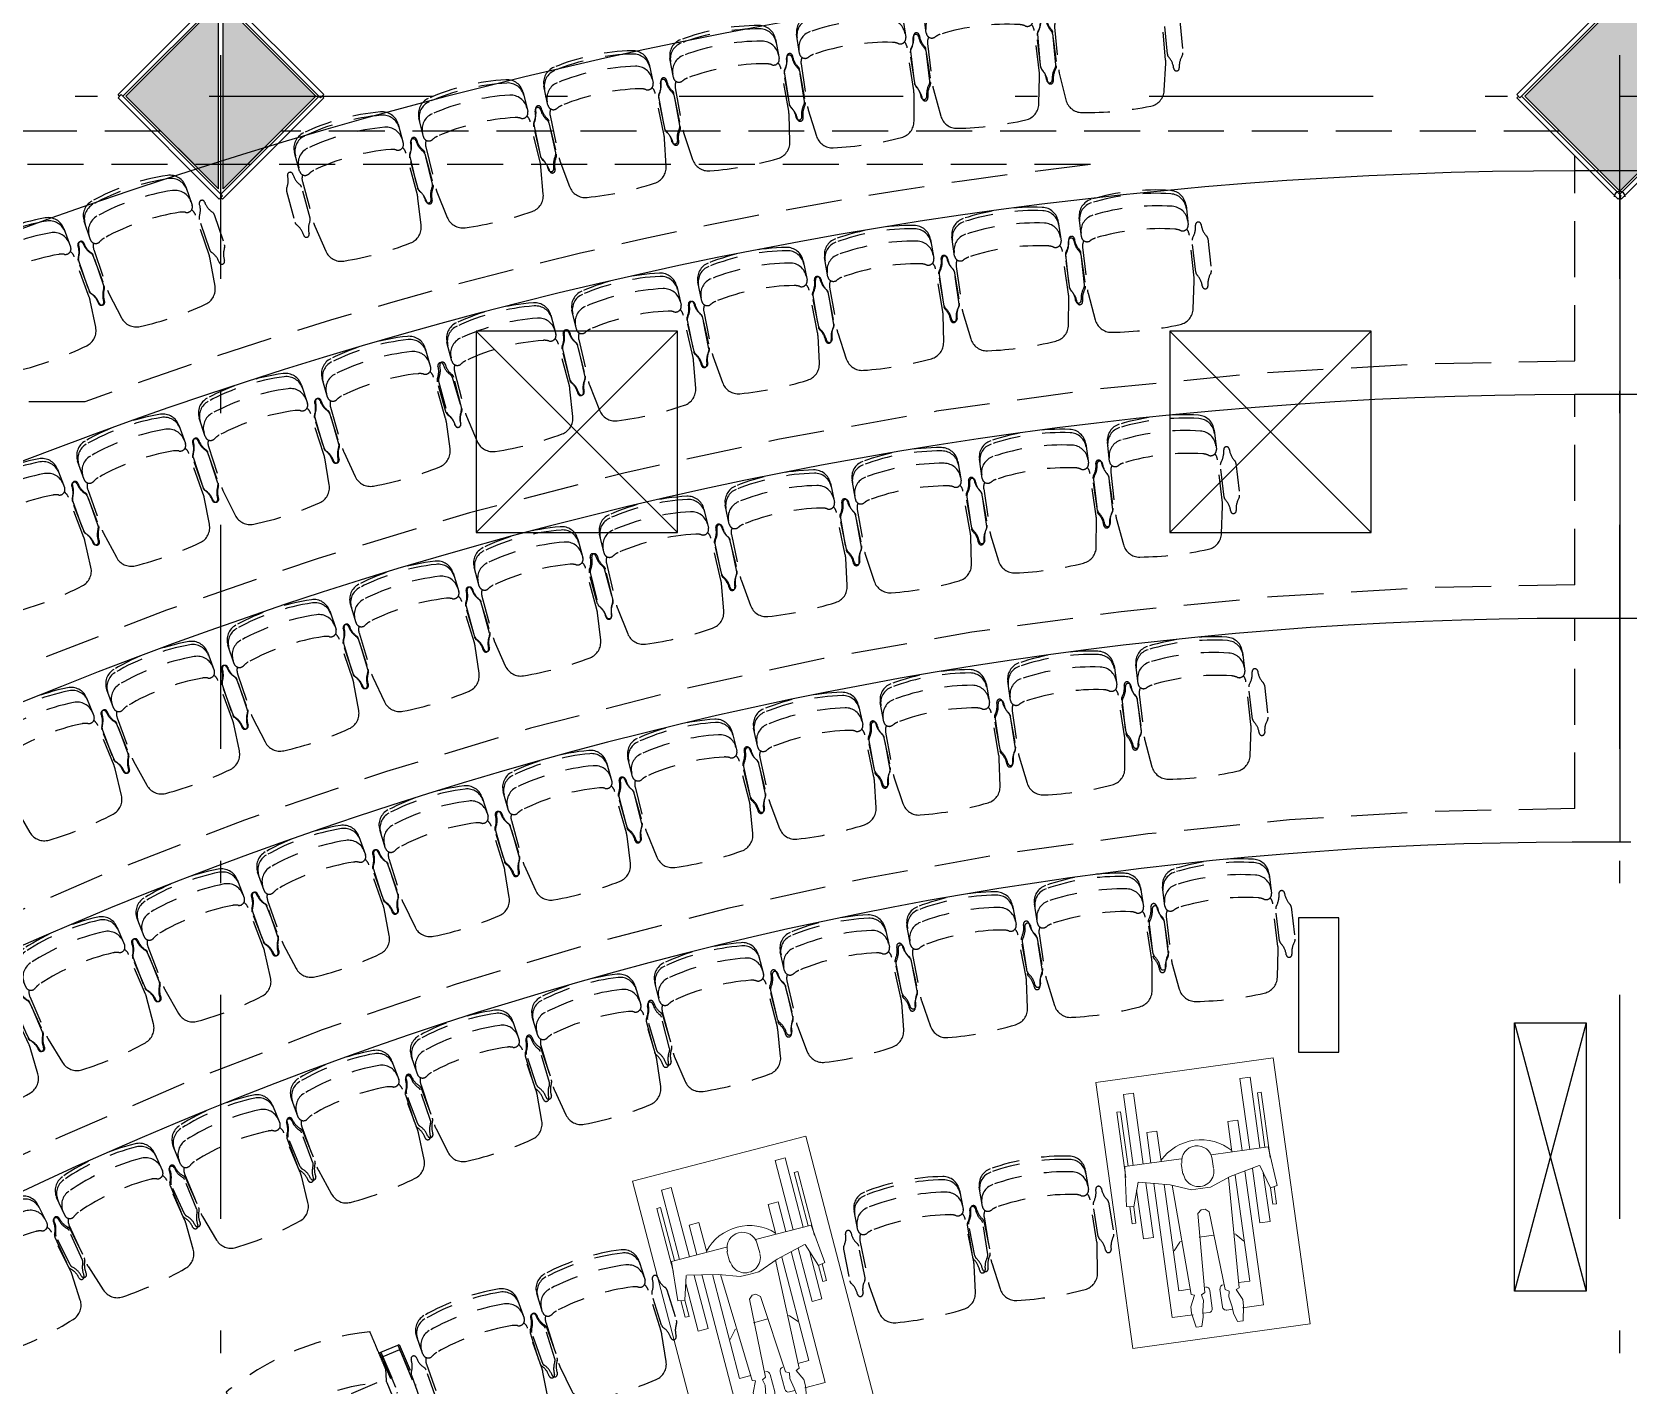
# Model space of a CAD drawing. Header units: millimetres. Extents: x 182 to 575, y -105 to 95.
# Drawn here: x 257.95 to 265.08, y 0.59 to 6.63 of the extents above; entities that cross this region are included whole.
import ezdxf

# ---------------------------------------------------------------- set-up
doc = ezdxf.new("R2010")
doc.units = ezdxf.units.MM
doc.header["$MEASUREMENT"] = 0
for name, pattern in [('DASHDOT', [1, 0.5, -0.25, 0, -0.25]), ('DASHED2', [0.375, 0.25, -0.125]), ('HIDDEN2', [0.1875, 0.125, -0.0625])]:
    doc.linetypes.add(name, pattern=pattern)
doc.layers.add('ARQ-layout', color=251, linetype='Continuous', lineweight=5)
for name, color, linetype in [('base', 253, 'Continuous'), ('BR_EST', 2, 'Continuous'), ('construir', 10, 'Continuous'), ('DEMOLIR', 10, 'HIDDEN2'), ('EIXOS', 31, 'DASHDOT'), ('FORRO', 253, 'Continuous'), ('L_DECA', 7, 'Continuous'), ('XR_BL2_AND_MON-REV15$0$MARMORE', 7, 'Continuous')]:
    doc.layers.add(name, color=color, linetype=linetype)

# ---------------------------------------------------------------- blocks, each defined once
blk = doc.blocks.new('A$C08E35E4D')
at = {"layer": 'L_DECA', "color": 1}
blk.add_lwpolyline([(0, 0.6), (0, 0), (0.18, 0), (0.18, 0.6)], close=True, dxfattribs=at)
blk = doc.blocks.new('A$C2006581A')
at = {"layer": 'L_DECA', "color": 1}
for p, q in [((0, 0.9), (0.9, 0)), ((0, 0), (0.9, 0.9))]:
    blk.add_line(p, q, dxfattribs=at)
blk.add_lwpolyline([(0, 0), (0.9, 0), (0.9, 0.9), (0, 0.9)], close=True, dxfattribs=at)
blk = doc.blocks.new('A$C7E6935BB')
at = {"lineweight": 0}
for p, q in [((14.5, 72.57), (14.5, 70.86)), ((14.5, 72.57), (43.93, 72.57)), ((39.07, 72.29), (56.79, 74)), ((39.07, 46.57), (39.07, 72.29)), ((56.79, 74), (57.36, 70.86)), ((57.07, 72.57), (64.79, 72.57)), ((64.79, 72.57), (64.79, 70.86)), ((39.07, 68.57), (7.07, 68.57)), ((7.07, 68.57), (7.07, 64)), ((14.5, 70.86), (39.07, 70.86)), ((57.36, 70.86), (46.79, 67.43)), ((46.79, 67.14), (49.93, 53.71)), ((72.22, 68.57), (50.22, 68.57)), ((57.36, 70.86), (64.79, 70.86)), ((72.22, 68.57), (72.22, 64)), ((39.07, 64), (7.07, 64)), ((25.36, 60.57), (39.07, 60.57)), ((25.36, 60.57), (25.36, 56)), ((72.22, 64), (47.65, 64)), ((48.22, 60.57), (108.79, 60.57)), ((108.79, 60.57), (108.79, 51.14)), ((25.36, 56), (39.07, 56)), ((49.65, 56), (97.36, 56)), ((49.93, 53.71), (53.36, 44.28)), ((50.22, 52.86), (99.65, 50.86)), ((75.65, 52), (75.65, 52.57)), ((79.36, 55.71), (75.93, 52.57)), ((97.36, 56), (97.36, 50.86)), ((99.65, 50.86), (100.22, 49.43)), ((100.22, 49.43), (105.08, 51.71)), ((105.08, 51.71), (107.94, 51.71)), ((107.94, 51.71), (114.51, 50.57)), ((114.51, 50.57), (114.51, 48)), ((41.07, 46.86), (45.36, 46.86)), ((53.36, 44.28), (53.36, 39.71)), ((99.65, 44.57), (64.22, 42.28)), ((74.79, 42.86), (74.79, 36.29)), ((100.51, 46.28), (99.65, 44.57)), ((103.08, 45.71), (100.51, 46.28)), ((107.65, 46.57), (103.08, 45.71)), ((110.51, 46.86), (107.65, 46.57)), ((108.79, 46.57), (108.79, 44)), ((114.51, 48), (110.51, 46.86)), ((49.93, 26.57), (53.36, 35.71)), ((53.36, 39.71), (53.36, 35.71)), ((64.22, 42.28), (62.79, 40.57)), ((62.79, 40.57), (62.79, 38.86)), ((62.79, 38.86), (62.79, 40.57)), ((64.22, 37.14), (62.79, 38.86)), ((99.65, 35.43), (64.22, 37.14)), ((99.08, 42.28), (107.08, 42.28)), ((99.08, 37.71), (107.08, 37.71)), ((108.79, 33.43), (108.79, 36)), ((39.07, 33.14), (39.07, 7.71)), ((41.07, 32.86), (45.93, 32.86)), ((50.22, 27.43), (99.65, 29.14)), ((97.36, 24), (97.36, 29.14)), ((100.51, 33.71), (99.65, 35.43)), ((99.65, 29.14), (100.22, 30.57)), ((100.22, 30.57), (105.08, 28.28)), ((103.08, 34.29), (100.51, 33.71)), ((107.65, 33.43), (103.08, 34.29)), ((110.51, 33.14), (107.65, 33.43)), ((107.94, 28.28), (114.51, 29.43)), ((108.79, 19.43), (108.79, 28.86)), ((114.51, 32), (110.51, 33.14)), ((114.51, 29.43), (114.51, 32)), ((25.36, 24), (39.07, 24)), ((25.36, 19.43), (25.36, 24)), ((46.79, 12.85), (49.93, 26.57)), ((49.36, 24), (97.36, 24)), ((75.65, 28), (75.65, 27.43)), ((79.36, 24.28), (75.93, 27.43)), ((105.08, 28.28), (107.94, 28.28)), ((39.07, 16), (7.07, 16)), ((7.07, 11.43), (7.07, 16)), ((25.36, 19.43), (39.07, 19.43)), ((72.22, 16), (47.65, 16)), ((48.22, 19.43), (108.79, 19.43)), ((72.22, 11.43), (72.22, 16)), ((39.07, 11.43), (7.07, 11.43)), ((14.5, 9.14), (39.07, 9.14)), ((14.5, 7.42), (14.5, 9.14)), ((14.5, 7.42), (43.93, 7.42)), ((39.07, 7.71), (56.79, 6)), ((57.36, 9.14), (46.79, 12.57)), ((72.22, 11.43), (50.22, 11.43)), ((56.79, 6), (57.36, 9.14)), ((57.07, 7.42), (64.79, 7.42)), ((57.36, 9.14), (64.79, 9.14)), ((64.79, 7.42), (64.79, 9.14))]:
    blk.add_line(p, q, dxfattribs=at)
blk.add_lwpolyline([(0, 80), (120, 80), (120, 0), (0, 0)], close=True)
for centre, radius, start, end in [((53.65, 40), 22, 133.40076, 226.59924), ((41.07, 40), 6.86, 90, 270), ((45.64, 40), 6.86, 270, 90), ((99.08, 44), 1.71, 180, 270), ((107.08, 44), 1.71, 270, 360), ((99.08, 36), 1.71, 90, 180), ((107.08, 36), 1.71, 0, 90)]:
    blk.add_arc(centre, radius, start, end, dxfattribs=at)
blk = doc.blocks.new('XR_BL2_AND_MON-REV15$0$P50X50')
at = {"layer": 'base'}
blk.add_hatch(color=256, dxfattribs=at).paths.add_polyline_path([(0, -0.4243), (0.4243, 0), (0, 0.4243), (-0.4243, 0)])
at = {"layer": 'base', "linetype": 'ByBlock'}
blk.add_lwpolyline([(0, -0.4243), (0.4243, 0), (0, 0.4243), (-0.4243, 0)], close=True, dxfattribs=at)
blk = doc.blocks.new('XR_BL2_AND_MON-REV15$0$PILAR 60X60_45')
at = {"layer": 'base'}
blk.add_blockref('XR_BL2_AND_MON-REV15$0$P50X50', (0, 0), dxfattribs=at)
blk = doc.blocks.new('XR_BL2_AND_MON-REV15$0$PILAR_60X60_JUNTA')
at = {"layer": 'base'}
for points in [[(-0.4143, 0.01), (0, 0.4243), (0.4143, 0.01)], [(-0.4143, -0.01), (0, -0.4243), (0.4143, -0.01)]]:
    blk.add_hatch(color=256, dxfattribs=at).paths.add_polyline_path(points)
at = {"layer": 'base', "linetype": 'ByBlock'}
for points in [[(-0.4143, 0.01), (0, 0.4243), (0.4143, 0.01)], [(-0.4143, -0.01), (0, -0.4243), (0.4143, -0.01)]]:
    blk.add_lwpolyline(points, close=True, dxfattribs=at)
at = {"layer": 'base'}
blk.add_point((0, 0), dxfattribs=at)
blk = doc.blocks.new('XR_BL2_AND_MON-REV15$0$P_M')
at = {"layer": 'XR_BL2_AND_MON-REV15$0$MARMORE'}
for p, q in [((-0.0071, 0.0354), (-0.4596, -0.4172)), ((0.0071, 0.0212), (-0.4455, -0.4313)), ((0.0071, 0.0212), (-0.0071, 0.0354)), ((0, 0.0283), (0.0071, 0.0354)), ((0.4384, -0.4243), (0, 0.0141)), ((-0.4525, -0.4243), (-0.4596, -0.4172)), ((-0.4525, -0.4243), (-0.4596, -0.4313)), ((-0.4525, -0.4243), (-0.4455, -0.4313)), ((-0.4384, -0.4243), (0, -0.8627)), ((-0.0071, -0.8697), (0.4455, -0.4172)), ((0.4455, -0.4172), (0.4596, -0.4313)), ((0.4525, -0.4243), (0.4596, -0.4172)), ((-0.4596, -0.4313), (-0.0071, -0.8839)), ((-0.0071, -0.8697), (0.0071, -0.8839)), ((0, -0.8768), (-0.0071, -0.8839))]:
    blk.add_line(p, q, dxfattribs=at)
for points in [[(0.4596, -0.4172), (0.0071, 0.0354)], [(0.0071, -0.8839), (0.4596, -0.4313)]]:
    blk.add_lwpolyline(points, dxfattribs=at)
blk = doc.blocks.new('XR_BL2_AND_MON-REV15$0$P2000501')
for points in [[(0.2315, -0.362, 0.149389), (0.24, -0.3341), (0.24, -0.1416, 0.03724), (0.2389, -0.1267), (0.2207, -0.0055, 0.342214), (0.1543, 0.058, 0.051556), (-0.1543, 0.058, 0.342214), (-0.2207, -0.0055), (-0.2389, -0.1267, 0.03724), (-0.24, -0.1416), (-0.24, -0.3341, 0.149389), (-0.2315, -0.362)], [(0.24, -0.397, -0.36261), (0.1784, -0.4708, -0.08991), (-0.1784, -0.4708, -0.36261), (-0.24, -0.397)], [(0.24, -0.453, -0.36261), (0.1784, -0.5268, -0.08991), (-0.1784, -0.5268, -0.36261), (-0.24, -0.453)]]:
    blk.add_lwpolyline(points, format="xyb")
for points in [[(-0.2541, -0.1536, -0.164851), (-0.25, -0.1658), (-0.25, -0.3099, -0.164851), (-0.2541, -0.322, 0.162089), (-0.2725, -0.3753, -1), (-0.2975, -0.3753, 0.162089), (-0.3159, -0.322, -0.164851), (-0.32, -0.3099), (-0.32, -0.1658, -0.164851), (-0.3159, -0.1536, 0.162089), (-0.2975, -0.1003, -1), (-0.2725, -0.1003, 0.162089)], [(0.25, -0.1658), (0.25, -0.3099, 0.164851), (0.2541, -0.322, -0.162089), (0.2725, -0.3753, 1), (0.2975, -0.3753, -0.162089), (0.3159, -0.322, 0.164851), (0.32, -0.3099), (0.32, -0.1658, 0.164851), (0.3159, -0.1536, -0.162089), (0.2975, -0.1003, 1), (0.2725, -0.1003, -0.162089), (0.2541, -0.1536, 0.164851)], [(-0.1784, -0.3681, 0.08991), (0.1784, -0.3681, 0.086278), (0.2025, -0.3592, -0.57735), (0.24, -0.3809), (0.24, -0.468, -0.36261), (0.1784, -0.5418, -0.08991), (-0.1784, -0.5418, -0.36261), (-0.24, -0.468), (-0.24, -0.3809, -0.57735), (-0.2025, -0.3592, 0.086278)]]:
    blk.add_lwpolyline(points, format="xyb", close=True)
blk = doc.blocks.new('MTZ_RE_Poltrona Teatro FLEX 6035 - 79_8cm - Without Toe Guard-V62-01_Level -1 BLOCO E - CIVIL')
for p, q in [((-0.0476, 0.0984), (-0.0413, 0.0984)), ((-0.0476, 0.0984), (-0.0476, -0.0984)), ((-0.0413, 0.0984), (0.0413, 0.0984)), ((-0.0413, 0.0984), (-0.0413, -0.0984)), ((0.0407, 0.076), (-0.0405, 0.076)), ((-0.0405, 0.0553), (-0.0405, 0.076)), ((0.0407, 0.076), (0.0407, 0.0553)), ((0.0413, 0.0984), (0.0476, 0.0984)), ((0.0413, 0.0984), (0.0413, -0.0984)), ((0.0476, 0.0984), (0.0476, -0.0984)), ((0.7504, 0.0984), (0.7567, 0.0984)), ((0.7504, 0.0984), (0.7504, -0.0984)), ((0.7567, 0.0984), (0.8393, 0.0984)), ((0.7567, 0.0984), (0.7567, -0.0984)), ((0.8385, 0.076), (0.7573, 0.076)), ((0.7573, 0.0553), (0.7573, 0.076)), ((0.8385, 0.076), (0.8385, 0.0553)), ((0.8393, 0.0984), (0.8456, 0.0984)), ((0.8393, 0.0984), (0.8393, -0.0984)), ((0.8456, 0.0984), (0.8456, -0.0984)), ((-0.0405, -0.2975), (-0.0405, 0.0553)), ((0.0407, 0.0553), (0.0407, -0.2975)), ((0.0685, -0.028), (0.0508, 0.0222)), ((0.7472, 0.0222), (0.7295, -0.028)), ((0.7573, -0.2975), (0.7573, 0.0553)), ((0.8385, 0.0553), (0.8385, -0.2975)), ((0.0703, -0.0331), (0.0685, -0.028)), ((0.0695, -0.037), (0.0695, -0.0305)), ((0.0695, -0.44), (0.0695, -0.037)), ((0.687, -0.0212), (0.111, -0.0212)), ((0.7295, -0.028), (0.7277, -0.0331)), ((0.7285, -0.0307), (0.7285, -0.037)), ((0.7285, -0.037), (0.7285, -0.44)), ((-0.0413, -0.0984), (-0.0476, -0.0984)), ((0.0476, -0.0984), (0.0413, -0.0984)), ((0.7567, -0.0984), (0.7504, -0.0984)), ((0.8456, -0.0984), (0.8393, -0.0984)), ((-0.0405, -0.3212), (-0.0405, -0.2975)), ((-0.0405, -0.333), (-0.0405, -0.3212)), ((-0.0405, -0.333), (0.0407, -0.333)), ((-0.0405, -0.333), (-0.0405, -0.333)), ((0.0407, -0.2975), (0.0407, -0.3212)), ((0.0407, -0.3212), (0.0407, -0.333)), ((0.0407, -0.333), (0.0407, -0.333)), ((0.7573, -0.3212), (0.7573, -0.2975)), ((0.7573, -0.333), (0.7573, -0.3212)), ((0.7573, -0.333), (0.8385, -0.333)), ((0.7573, -0.333), (0.7573, -0.333)), ((0.8385, -0.2975), (0.8385, -0.3212)), ((0.8385, -0.3212), (0.8385, -0.333)), ((0.8385, -0.333), (0.8385, -0.333)), ((0.0695, -0.4488), (0.0695, -0.44)), ((0.0695, -0.4661), (0.0695, -0.4488)), ((0.0695, -0.4662), (0.0695, -0.4661)), ((0.0695, -0.4662), (0.7285, -0.4662)), ((0.7285, -0.44), (0.7285, -0.4488)), ((0.7285, -0.4488), (0.7285, -0.4661)), ((0.7285, -0.4661), (0.7285, -0.4662))]:
    blk.add_line(p, q)
at = {"flags": 128}
for points in [[(0.7472, 0.2017), (0.7003, 0.2147), (0.653, 0.2258), (0.6052, 0.235), (0.5571, 0.2423), (0.5088, 0.2477), (0.4602, 0.2511), (0.4116, 0.2526), (0.363, 0.2521), (0.3144, 0.2497), (0.2659, 0.2453), (0.2177, 0.239), (0.1698, 0.2308), (0.1222, 0.2207), (0.075, 0.2087), (0.0508, 0.2017)], [(0.0703, -0.0331), (0.1078, -0.0207), (0.1457, -0.0098), (0.1841, -0.0004), (0.2227, 0.0074), (0.2617, 0.0137), (0.3009, 0.0184), (0.3403, 0.0215), (0.3797, 0.0231), (0.4192, 0.0231), (0.4586, 0.0215), (0.4979, 0.0183), (0.5371, 0.0136), (0.5761, 0.0073), (0.6148, -0.0006), (0.6531, -0.01), (0.691, -0.0209), (0.7277, -0.0331)]]:
    blk.add_lwpolyline(points, dxfattribs=at)
for points, knots in [([(0.0508, 0.2016), (0.0508, 0.2016), (0.0508, 0.2013), (0.0508, 0.2005), (0.0508, 0.1989), (0.0508, 0.1974), (0.0508, 0.1963)], [-0.7142857, -0.7142857, -0.7142857, -0.7142857, -0.5714286, -0.4285714, -0.2857143, 0, 0, 0, 0]), ([(0.7472, 0.1963), (0.7472, 0.1971), (0.7472, 0.1987), (0.7472, 0.2003), (0.7472, 0.2013), (0.7472, 0.2016), (0.7472, 0.2016)], [-1, -1, -1, -1, -0.7857143, -0.5714286, -0.4285714, -0.2857143, -0.2857143, -0.2857143, -0.2857143]), ([(0.0508, 0.1199), (0.0508, 0.1182), (0.0508, 0.1151), (0.0508, 0.1118), (0.0508, 0.1102), (0.0508, 0.1096), (0.0508, 0.1093)], [-1, -1, -1, -1, -0.571429, -0.285714, -0.142857, 0, 0, 0, 0]), ([(0.7472, 0.1093), (0.7472, 0.1097), (0.7472, 0.1107), (0.7472, 0.1131), (0.7472, 0.1164), (0.7472, 0.1188), (0.7472, 0.1199)], [-1, -1, -1, -1, -0.785714, -0.571429, -0.285714, 0, 0, 0, 0])]:
    blk.add_open_spline(points, degree=3, knots=knots)
for points in [[(0.0508, 0.1963), (0.0508, 0.1835), (0.0508, 0.1581), (0.0508, 0.1327), (0.0508, 0.1199)], [(0.7472, 0.1199), (0.7472, 0.1327), (0.7472, 0.1581), (0.7472, 0.1835), (0.7472, 0.1963)], [(0.0508, 0.1093), (0.0508, 0.0936), (0.0508, 0.0634), (0.0508, 0.0355), (0.0508, 0.0222)], [(0.7472, 0.0222), (0.7472, 0.0355), (0.7472, 0.0634), (0.7472, 0.0936), (0.7472, 0.1093)]]:
    blk.add_open_spline(points, degree=3)

msp = doc.modelspace()

# ---------------------------------------------------------------- linework, layer by layer
at = {"layer": 'base'}
for p, q in [((264.9708, 6.715), (264.5953, 6.3395)), ((264.5953, 6.3395), (264.5812, 6.3537)), ((264.5883, 6.3466), (264.5812, 6.3395)), ((264.5812, 6.3395), (265.0337, 5.887)), ((264.6024, 6.3466), (265.0479, 5.9011)), ((265.0408, 5.9082), (265.4792, 6.3466)), ((265.0479, 5.887), (265.5004, 6.3395)), ((259.0589, 6.1905, 195.166), (258.9089, 6.0405, 195.166)), ((265.2408, 6.0132, 195.166), (264.8408, 6.0132, 195.166)), ((265.0408, 5.8941), (265.0337, 5.887)), ((265.0408, 5.8941), (265.0479, 5.9011)), ((265.0408, 5.8964, 4.1316), (265.0408, 3.0126, 195.166)), ((265.0408, 5.8941), (265.0479, 5.887)), ((265.2408, 5.0132, 195.166), (264.8408, 5.0132, 195.166)), ((265.2408, 4.0132, 195.166), (264.8408, 4.0132, 195.166)), ((265.0908, 3.0126, 195.166), (264.9908, 3.0126, 195.166))]:
    msp.add_line(p, q, dxfattribs=at)
msp.add_lwpolyline([(264.9708, 6.7433), (264.5812, 6.3537)], dxfattribs=at)
at = {"layer": 'base', "elevation": 195.166}
for points in [[(258.5227, 6.1905), (258.6727, 6.0405)], [(258.5227, 6.1905), (258.6727, 6.0405)], [(259.0589, 6.1905), (258.9089, 6.0405)]]:
    msp.add_lwpolyline(points, dxfattribs=at)
at = {"layer": 'base'}
for centre, radius, start, end in [((264.8562, -13.2549, 195.166), 19.2681, 90.04573, 124.88629), ((264.8562, -13.2549, 195.166), 19.2681, 90.04573, 124.88629), ((265.0408, 5.8964, 4.1316), 0.025, 0, 180), ((264.8562, -13.2549, 195.166), 18.2681, 90.04824, 125.73473), ((264.8562, -13.2549, 195.166), 18.2681, 90.04824, 125.73473), ((264.8562, -13.2549, 195.166), 17.2681, 90.05103, 125.71013), ((264.8562, -13.2549, 195.166), 17.2681, 90.05103, 125.71013), ((264.8562, -13.2549, 195.166), 16.2681, 89.52586, 125.68249), ((264.8562, -13.2549, 195.166), 16.2681, 89.52586, 125.68249)]:
    msp.add_arc(centre, radius, start, end, dxfattribs=at)
at = {"layer": 'BR_EST', "linetype": 'DASHED2'}
for p, q in [((258.5227, 6.1905, 195.166), (252.8089, 6.1905, 195.166)), ((264.7727, 6.1905, 195.166), (259.0589, 6.1905, 195.166)), ((264.8408, 5.1632, 195.166), (264.8408, 6.0799, 195.166)), ((262.6767, 6.0405, 195.166), (252.6589, 6.0405, 195.166)), ((264.8408, 4.1632, 195.166), (264.8408, 5.0132, 195.166)), ((258.1829, 4.9805, 195.166), (252.6158, 4.9805, 195.166)), ((264.8408, 3.1632, 195.166), (264.8408, 4.0132, 195.166))]:
    msp.add_line(p, q, dxfattribs=at)
for radius, start, end in [(19.4181, 96.44446, 110.10025), (18.4181, 90.04784, 125.58403), (17.4181, 90.05059, 125.55088), (16.4181, 90.05367, 125.51366)]:
    msp.add_arc((264.8562, -13.2549, 195.166), radius, start, end, dxfattribs=at)
at = {"layer": 'construir'}
msp.add_arc((265.0408, -13.8372, 195.166), 20.8513, 57.49475, 122.50525, dxfattribs=at)
at = {"layer": 'EIXOS', "linetype": 'DASHDOT', "ltscale": 2}
for p, q in [((258.7908, -4.9696), (258.7908, 11.8133)), ((265.0408, -4.9696), (265.0408, 11.8133)), ((241.9392, 6.3466), (288.455, 6.3466))]:
    msp.add_line(p, q, dxfattribs=at)
at = {"layer": 'FORRO'}
for p, q in [((264.5708, 2.2066, -195.166), (264.8908, 1.0066, -195.166)), ((264.8908, 2.2066, -195.166), (264.5708, 1.0066, -195.166))]:
    msp.add_line(p, q, dxfattribs=at)
at = {"layer": 'FORRO', "elevation": -195.166}
msp.add_lwpolyline([(264.5708, 2.2066), (264.8908, 2.2066), (264.8908, 1.0066), (264.5708, 1.0066)], close=True, dxfattribs=at)

# ---------------------------------------------------------------- block references
at = {"layer": 'ARQ-layout', "xscale": 0.01000000000000001, "yscale": 0.01000000000000001, "zscale": 0.01000000000000001}
for p, rotation in [((262.7002, 1.9397, 251.1069), 277.8834455862348), ((260.6306, 1.4982, 195.166), 284.6133280472064)]:
    msp.add_blockref('A$C7E6935BB', p, dxfattribs=dict(at, rotation=rotation))
at = {"layer": 'base', "rotation": 89.99999999999999}
msp.add_blockref('XR_BL2_AND_MON-REV15$0$P_M', (258.3666, 6.3466), dxfattribs=at)
at = {"layer": 'base', "xscale": -1, "rotation": 90}
for name, p in [('XR_BL2_AND_MON-REV15$0$PILAR_60X60_JUNTA', (258.7908, 6.3466)), ('XR_BL2_AND_MON-REV15$0$PILAR 60X60_45', (265.0408, 6.3466))]:
    msp.add_blockref(name, p, dxfattribs=at)
at = {"layer": 'DEMOLIR'}
for p, rotation in [((262.7863, 6.3453, 195.166), 185.3445009394771), ((262.2272, 6.2793, 195.166), 186.9859355961316), ((261.6706, 6.1962, 195.166), 188.6273702527839), ((261.1169, 6.0974, 195.166), 190.268804909437), ((260.5657, 5.9827, 195.166), 191.9102395660882), ((260.0181, 5.8514, 195.166), 193.551674222735), ((259.4741, 5.7063, 195.166), 195.1931088793871), ((258.5575, 5.4218, 195.166), 198.7585599167971), ((262.9169, 5.3667, 251.1069), 186.4166749246627), ((258.0267, 5.2325, 195.166), 200.3075445876406), ((262.3604, 5.2881, 251.1069), 188.0581095813115), ((261.8037, 5.2047, 251.1069), 189.6995442379641), ((261.2495, 5.1044, 251.1069), 191.3409788946102), ((260.6986, 4.9876, 251.1069), 192.9824135512618), ((260.1515, 4.8542, 251.1069), 194.623848207915), ((259.6044, 4.7031, 251.1069), 196.2652828645699), ((259.0664, 4.5367, 251.1069), 197.9067175212222), ((258.5336, 4.3547, 251.1069), 199.5481521778712), ((263.0433, 4.3623, 251.1069), 186.5043172040509), ((262.4845, 4.2958, 251.1069), 188.2356045419808), ((258.0065, 4.1564, 251.1069), 201.1895868345219), ((261.9281, 4.2116, 251.1069), 189.9668918799083), ((261.3746, 4.1097, 251.1069), 191.6981792178346), ((260.8246, 3.9903, 251.1069), 193.4294665557607), ((260.2762, 3.8529, 251.1069), 195.1607538936902), ((259.735, 3.6987, 251.1069), 196.8920412316158), ((259.1994, 3.5261, 251.1069), 198.6233285695408), ((258.6686, 3.3392, 251.1069), 200.3546159074676), ((263.1709, 3.3702, 251.1069), 186.5686314768556), ((262.6124, 3.304, 251.1069), 188.4001782995144), ((262.0564, 3.2191, 251.1069), 190.2317251221751), ((258.1444, 3.1343, 251.1069), 202.085903245398), ((261.5036, 3.1156, 251.1069), 192.0632719448331), ((260.9547, 2.9935, 251.1069), 193.894818767491), ((260.4102, 2.853, 251.1069), 195.726365590156), ((259.8706, 2.6943, 251.1069), 197.55791241281), ((259.3368, 2.5175, 251.1069), 199.3894592354684), ((258.8092, 2.3228, 251.1069), 201.2210060581311), ((263.2928, 2.3775, 251.1069), 186.8834455862329), ((262.7348, 2.3115, 251.1069), 188.8275778195859), ((262.1794, 2.2257, 251.1069), 190.7717100529388), ((258.2887, 2.11, 251.1069), 203.0525528807885), ((261.6275, 2.12, 251.1069), 192.7158422862863), ((261.0797, 1.9947, 251.1069), 194.6599745196445), ((257.7753, 1.8805, 251.1069), 204.8840997034522), ((260.5459, 1.8525, 251.1069), 196.6041067529926), ((260.0173, 1.6916, 251.1069), 198.5482389863452), ((259.4944, 1.5121, 251.1069), 200.4923712196976), ((258.978, 1.3142, 251.1069), 202.4365034530521), ((258.4687, 1.0982, 251.1069), 204.3806356864075), ((262.4909, 1.0472, 195.166), 189.1678277231355), ((257.9673, 0.8644, 251.1069), 206.3247679197507), ((261.9467, 0.9529, 195.166), 191.2392931964361), ((260.5714, 0.6213), 197.4536896163397), ((260.047, 0.4464), 199.5251550896394)]:
    msp.add_blockref('XR_BL2_AND_MON-REV15$0$P2000501', p, dxfattribs=dict(at, rotation=rotation))
at = {"layer": 'DEMOLIR', "extrusion": (9.08406e-09, -2.15972e-08, 1), "rotation": 22.81229453442402}
msp.add_blockref('MTZ_RE_Poltrona Teatro FLEX 6035 - 79_8cm - Without Toe Guard-V62-01_Level -1 BLOCO E - CIVIL', (258.8461, 0.3502, 0), dxfattribs=at)
at = {"layer": 'L_DECA'}
for name, p in [('A$C2006581A', (259.9308, 4.3965, 307.0478)), ('A$C2006581A', (263.0308, 4.3965, 307.0478)), ('A$C08E35E4D', (263.6058, 2.0745))]:
    msp.add_blockref(name, p, dxfattribs=at)

doc.saveas('drawing.dxf')
